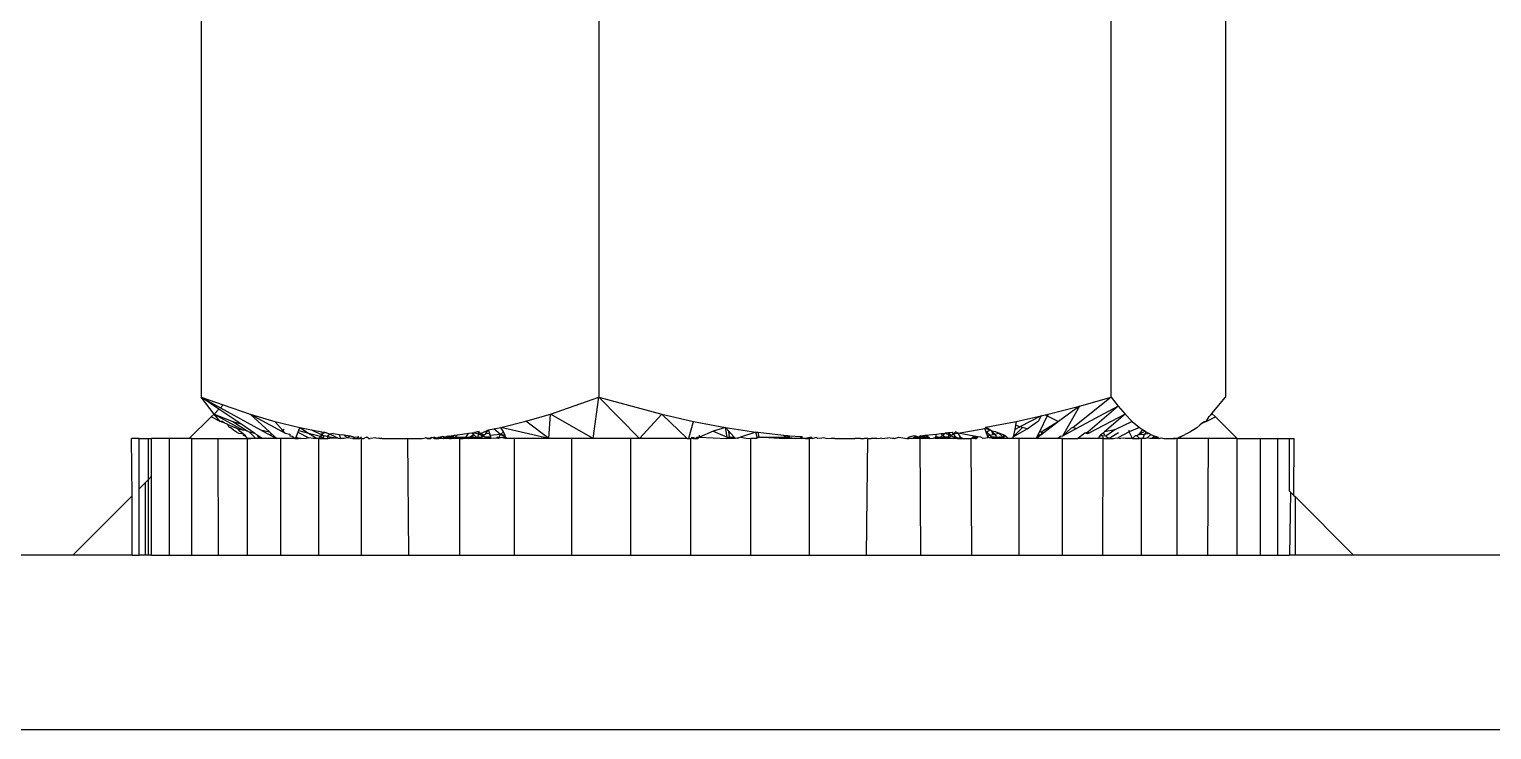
# Model space of a CAD drawing. Header units: millimetres. Extents: x 153 to 4750, y 92 to 3343.
# Drawn here: x 1296.13 to 1321.26, y 1073.62 to 1085.65 of the extents above; entities that cross this region are included whole.
import ezdxf

# ---------------------------------------------------------------- set-up
doc = ezdxf.new("R2010")
doc.units = ezdxf.units.MM

msp = doc.modelspace()

# ---------------------------------------------------------------- linework, layer by layer
for p, q in [((1299.083, 1085.901), (1299.083, 1079.33)), ((1305.918, 1085.901), (1305.918, 1079.33)), ((1314.717, 1079.33), (1314.717, 1085.901)), ((1316.68, 1085.901), (1316.68, 1079.33)), ((1299.308, 1079.034), (1299.083, 1079.33)), ((1299.083, 1079.33), (1299.462, 1079.197)), ((1299.389, 1079.123), (1299.083, 1079.33)), ((1299.083, 1079.33), (1299.414, 1079.148)), ((1299.308, 1079.034), (1299.389, 1079.123)), ((1299.766, 1078.868), (1299.389, 1079.123)), ((1299.414, 1079.148), (1299.462, 1079.197)), ((1299.414, 1079.148), (1300.102, 1078.77)), ((1299.462, 1079.197), (1299.925, 1079.034)), ((1305.084, 1079.036), (1305.918, 1079.33)), ((1305.821, 1078.616), (1305.918, 1079.33)), ((1305.918, 1079.33), (1307, 1079.034)), ((1306.617, 1078.616), (1305.918, 1079.33)), ((1313.633, 1079.034), (1314.176, 1079.174)), ((1314.176, 1079.174), (1313.814, 1078.912)), ((1314.176, 1079.174), (1313.881, 1078.659)), ((1314.717, 1079.33), (1314.065, 1078.808)), ((1314.838, 1079.174), (1314.123, 1078.789)), ((1314.176, 1079.174), (1314.717, 1079.33)), ((1314.838, 1079.174), (1314.317, 1078.726)), ((1314.717, 1079.33), (1314.838, 1079.174)), ((1314.838, 1079.174), (1314.958, 1079.034)), ((1316.449, 1079.048), (1316.68, 1079.33)), ((1298.881, 1078.616), (1299.255, 1078.989)), ((1299.255, 1078.989), (1299.308, 1079.034)), ((1299.413, 1078.911), (1299.255, 1078.989)), ((1299.308, 1079.034), (1299.631, 1078.911)), ((1299.413, 1078.911), (1299.308, 1079.034)), ((1299.308, 1079.034), (1299.807, 1078.761)), ((1299.477, 1078.885), (1299.413, 1078.911)), ((1299.446, 1078.911), (1299.413, 1078.911)), ((1299.477, 1078.885), (1299.446, 1078.911)), ((1299.542, 1078.858), (1299.477, 1078.885)), ((1299.631, 1078.911), (1299.766, 1078.868)), ((1299.631, 1078.911), (1299.874, 1078.749)), ((1300.008, 1078.704), (1299.766, 1078.868)), ((1299.925, 1079.034), (1300.351, 1078.911)), ((1299.925, 1079.034), (1300.257, 1078.731)), ((1299.925, 1079.034), (1300.463, 1078.743)), ((1300.351, 1078.911), (1300.778, 1078.807)), ((1300.351, 1078.911), (1300.527, 1078.708)), ((1304.235, 1078.81), (1304.661, 1078.914)), ((1304.661, 1078.914), (1305.084, 1079.036)), ((1305.057, 1078.616), (1304.661, 1078.914)), ((1305.057, 1078.616), (1305.084, 1079.036)), ((1305.821, 1078.616), (1305.084, 1079.036)), ((1306.617, 1078.616), (1307, 1079.034)), ((1307, 1079.034), (1307.545, 1078.912)), ((1307, 1079.034), (1307.435, 1078.616)), ((1307.463, 1078.624), (1307.545, 1078.912)), ((1307.545, 1078.912), (1308.093, 1078.808)), ((1312.567, 1078.813), (1313.088, 1078.911)), ((1313.088, 1078.911), (1313.075, 1078.845)), ((1313.088, 1078.911), (1313.516, 1079.008)), ((1313.516, 1079.008), (1313.15, 1078.821)), ((1313.276, 1078.786), (1313.471, 1078.921)), ((1313.516, 1079.008), (1313.471, 1078.921)), ((1313.62, 1079.007), (1313.486, 1078.733)), ((1313.516, 1079.008), (1313.587, 1079.023)), ((1313.814, 1078.912), (1313.518, 1078.725)), ((1313.814, 1078.912), (1313.563, 1078.716)), ((1313.587, 1079.023), (1313.633, 1079.034)), ((1313.587, 1079.023), (1313.62, 1079.007)), ((1313.633, 1079.034), (1313.62, 1079.007)), ((1313.62, 1079.007), (1313.814, 1078.912)), ((1314.958, 1079.034), (1314.347, 1078.718)), ((1314.958, 1079.034), (1314.606, 1078.734)), ((1315.08, 1078.912), (1314.783, 1078.768)), ((1314.958, 1079.034), (1315.08, 1078.912)), ((1315.08, 1078.912), (1315.202, 1078.808)), ((1316.285, 1078.885), (1316.239, 1078.846)), ((1316.285, 1078.885), (1316.349, 1078.911)), ((1316.285, 1078.885), (1316.317, 1078.911)), ((1316.317, 1078.911), (1316.349, 1078.911)), ((1316.349, 1078.911), (1316.402, 1078.997)), ((1316.349, 1078.911), (1316.508, 1078.989)), ((1316.449, 1079.048), (1316.402, 1078.997)), ((1316.402, 1078.997), (1316.428, 1079.024)), ((1316.449, 1079.048), (1316.428, 1079.024)), ((1316.449, 1079.048), (1316.508, 1078.989)), ((1316.508, 1078.989), (1316.881, 1078.616)), ((1299.568, 1078.808), (1299.542, 1078.858)), ((1299.542, 1078.858), (1299.664, 1078.808)), ((1299.596, 1078.802), (1299.568, 1078.808)), ((1299.638, 1078.761), (1299.596, 1078.802)), ((1299.691, 1078.726), (1299.638, 1078.761)), ((1299.72, 1078.778), (1299.664, 1078.808)), ((1299.729, 1078.707), (1299.691, 1078.726)), ((1299.807, 1078.761), (1299.72, 1078.778)), ((1299.754, 1078.738), (1299.72, 1078.778)), ((1299.805, 1078.698), (1299.729, 1078.707)), ((1299.805, 1078.698), (1299.754, 1078.738)), ((1299.815, 1078.665), (1299.805, 1078.698)), ((1299.846, 1078.666), (1299.805, 1078.698)), ((1299.874, 1078.749), (1299.807, 1078.761)), ((1299.846, 1078.666), (1299.815, 1078.665)), ((1299.882, 1078.616), (1299.846, 1078.666)), ((1299.874, 1078.749), (1299.916, 1078.726)), ((1300.008, 1078.704), (1299.916, 1078.726)), ((1300.024, 1078.616), (1299.916, 1078.726)), ((1300.008, 1078.704), (1300.044, 1078.679)), ((1300.044, 1078.679), (1300.073, 1078.616)), ((1300.044, 1078.679), (1300.138, 1078.616)), ((1300.102, 1078.77), (1300.257, 1078.731)), ((1300.102, 1078.77), (1300.281, 1078.671)), ((1300.257, 1078.731), (1300.281, 1078.709)), ((1300.281, 1078.709), (1300.281, 1078.671)), ((1300.281, 1078.709), (1300.383, 1078.616)), ((1300.281, 1078.671), (1300.383, 1078.616)), ((1300.511, 1078.775), (1300.463, 1078.743)), ((1300.463, 1078.743), (1300.527, 1078.708)), ((1300.527, 1078.708), (1300.608, 1078.693)), ((1300.608, 1078.693), (1300.609, 1078.665)), ((1300.609, 1078.665), (1300.646, 1078.66)), ((1300.646, 1078.66), (1300.699, 1078.616)), ((1300.714, 1078.653), (1300.699, 1078.616)), ((1300.746, 1078.729), (1300.714, 1078.653)), ((1300.714, 1078.653), (1300.754, 1078.616)), ((1300.758, 1078.757), (1300.746, 1078.729)), ((1300.746, 1078.729), (1300.934, 1078.628)), ((1300.778, 1078.807), (1300.758, 1078.757)), ((1300.758, 1078.757), (1300.927, 1078.712)), ((1300.778, 1078.807), (1300.98, 1078.768)), ((1300.778, 1078.807), (1300.927, 1078.712)), ((1300.799, 1078.616), (1300.849, 1078.624)), ((1300.849, 1078.624), (1300.886, 1078.616)), ((1300.934, 1078.628), (1300.886, 1078.616)), ((1300.927, 1078.712), (1301.137, 1078.657)), ((1300.927, 1078.712), (1301.079, 1078.616)), ((1301.009, 1078.616), (1300.934, 1078.628)), ((1300.98, 1078.768), (1301.157, 1078.734)), ((1300.98, 1078.768), (1301.158, 1078.683)), ((1301.137, 1078.657), (1301.107, 1078.616)), ((1301.158, 1078.683), (1301.137, 1078.657)), ((1301.192, 1078.665), (1301.137, 1078.657)), ((1301.137, 1078.657), (1301.179, 1078.616)), ((1301.157, 1078.734), (1301.207, 1078.725)), ((1301.157, 1078.734), (1301.158, 1078.683)), ((1301.207, 1078.725), (1301.158, 1078.683)), ((1301.158, 1078.683), (1301.192, 1078.665)), ((1301.192, 1078.665), (1301.179, 1078.616)), ((1301.25, 1078.655), (1301.192, 1078.665)), ((1301.207, 1078.725), (1301.301, 1078.691)), ((1301.301, 1078.691), (1301.25, 1078.655)), ((1301.25, 1078.655), (1301.438, 1078.622)), ((1301.25, 1078.655), (1301.263, 1078.616)), ((1301.438, 1078.622), (1301.296, 1078.616)), ((1301.355, 1078.704), (1301.301, 1078.691)), ((1301.301, 1078.691), (1301.438, 1078.622)), ((1301.355, 1078.704), (1301.456, 1078.69)), ((1301.438, 1078.622), (1301.476, 1078.616)), ((1301.456, 1078.69), (1301.476, 1078.616)), ((1301.456, 1078.69), (1301.537, 1078.679)), ((1301.537, 1078.679), (1301.593, 1078.628)), ((1301.537, 1078.679), (1301.647, 1078.664)), ((1301.593, 1078.628), (1301.541, 1078.616)), ((1301.647, 1078.664), (1301.593, 1078.628)), ((1301.693, 1078.616), (1301.593, 1078.628)), ((1301.647, 1078.664), (1301.717, 1078.642)), ((1301.693, 1078.616), (1301.717, 1078.642)), ((1301.717, 1078.642), (1301.763, 1078.648)), ((1301.763, 1078.648), (1301.795, 1078.651)), ((1301.763, 1078.648), (1301.804, 1078.616)), ((1301.804, 1078.616), (1301.839, 1078.647)), ((1301.93, 1078.64), (1301.881, 1078.616)), ((1301.961, 1078.616), (1301.93, 1078.64)), ((1302.083, 1078.628), (1301.99, 1078.616)), ((1302.083, 1078.628), (1302.135, 1078.626)), ((1302.135, 1078.626), (1302.161, 1078.616)), ((1302.191, 1078.616), (1302.135, 1078.626)), ((1302.882, 1078.616), (1302.935, 1078.628)), ((1302.97, 1078.616), (1302.935, 1078.628)), ((1303.003, 1078.616), (1302.935, 1078.628)), ((1303.048, 1078.638), (1303.003, 1078.616)), ((1303.048, 1078.638), (1303.031, 1078.616)), ((1303.048, 1078.638), (1303.083, 1078.641)), ((1303.093, 1078.616), (1303.048, 1078.638)), ((1303.093, 1078.616), (1303.083, 1078.641)), ((1303.13, 1078.627), (1303.083, 1078.641)), ((1303.195, 1078.641), (1303.13, 1078.627)), ((1303.169, 1078.616), (1303.13, 1078.627)), ((1303.169, 1078.616), (1303.162, 1078.648)), ((1303.195, 1078.641), (1303.169, 1078.616)), ((1303.226, 1078.653), (1303.195, 1078.641)), ((1303.195, 1078.641), (1303.246, 1078.616)), ((1303.285, 1078.641), (1303.226, 1078.653)), ((1303.246, 1078.616), (1303.252, 1078.641)), ((1303.246, 1078.616), (1303.285, 1078.641)), ((1303.272, 1078.619), (1303.246, 1078.616)), ((1303.252, 1078.641), (1303.285, 1078.641)), ((1303.285, 1078.641), (1303.272, 1078.619)), ((1303.285, 1078.641), (1303.312, 1078.661)), ((1303.303, 1078.616), (1303.285, 1078.641)), ((1303.285, 1078.641), (1303.354, 1078.616)), ((1303.312, 1078.661), (1303.376, 1078.666)), ((1303.312, 1078.661), (1303.341, 1078.663)), ((1303.312, 1078.661), (1303.354, 1078.616)), ((1303.363, 1078.641), (1303.312, 1078.661)), ((1303.388, 1078.616), (1303.341, 1078.663)), ((1303.341, 1078.663), (1303.363, 1078.641)), ((1303.392, 1078.641), (1303.363, 1078.641)), ((1303.363, 1078.641), (1303.421, 1078.637)), ((1303.376, 1078.666), (1303.436, 1078.675)), ((1303.376, 1078.666), (1303.388, 1078.616)), ((1303.421, 1078.637), (1303.376, 1078.666)), ((1303.392, 1078.641), (1303.388, 1078.616)), ((1303.421, 1078.637), (1303.388, 1078.616)), ((1303.392, 1078.641), (1303.436, 1078.675)), ((1303.421, 1078.637), (1303.392, 1078.641)), ((1303.392, 1078.641), (1303.437, 1078.616)), ((1303.421, 1078.637), (1303.451, 1078.641)), ((1303.437, 1078.616), (1303.421, 1078.637)), ((1303.436, 1078.675), (1303.491, 1078.683)), ((1303.451, 1078.641), (1303.491, 1078.683)), ((1303.504, 1078.616), (1303.451, 1078.641)), ((1303.451, 1078.641), (1303.631, 1078.641)), ((1303.491, 1078.683), (1303.682, 1078.709)), ((1303.631, 1078.641), (1303.586, 1078.616)), ((1303.631, 1078.641), (1303.682, 1078.709)), ((1303.631, 1078.641), (1303.693, 1078.641)), ((1303.668, 1078.616), (1303.693, 1078.641)), ((1303.682, 1078.709), (1303.735, 1078.717)), ((1303.693, 1078.641), (1303.766, 1078.687)), ((1303.745, 1078.616), (1303.693, 1078.641)), ((1303.693, 1078.641), (1303.745, 1078.641)), ((1303.735, 1078.717), (1303.783, 1078.724)), ((1303.766, 1078.687), (1303.735, 1078.717)), ((1303.745, 1078.641), (1303.766, 1078.687)), ((1303.745, 1078.641), (1303.745, 1078.616)), ((1303.745, 1078.641), (1303.814, 1078.641)), ((1303.766, 1078.687), (1303.783, 1078.724)), ((1303.814, 1078.641), (1303.766, 1078.687)), ((1303.858, 1078.737), (1303.783, 1078.724)), ((1303.783, 1078.724), (1303.851, 1078.692)), ((1303.84, 1078.616), (1303.814, 1078.641)), ((1303.814, 1078.641), (1303.844, 1078.641)), ((1303.892, 1078.702), (1303.833, 1078.732)), ((1303.84, 1078.616), (1303.844, 1078.641)), ((1303.844, 1078.641), (1303.851, 1078.692)), ((1303.844, 1078.641), (1303.901, 1078.641)), ((1303.851, 1078.692), (1303.858, 1078.737)), ((1303.851, 1078.692), (1303.892, 1078.702)), ((1303.923, 1078.66), (1303.851, 1078.692)), ((1303.901, 1078.641), (1303.875, 1078.616)), ((1303.892, 1078.702), (1304.021, 1078.768)), ((1303.923, 1078.66), (1303.892, 1078.702)), ((1303.942, 1078.677), (1303.892, 1078.702)), ((1303.923, 1078.66), (1303.901, 1078.641)), ((1303.924, 1078.616), (1303.901, 1078.641)), ((1303.923, 1078.66), (1303.942, 1078.677)), ((1303.964, 1078.641), (1303.923, 1078.66)), ((1303.942, 1078.677), (1303.973, 1078.704)), ((1304.015, 1078.641), (1303.964, 1078.641)), ((1303.973, 1078.704), (1304.021, 1078.768)), ((1304.042, 1078.697), (1303.973, 1078.704)), ((1304.059, 1078.641), (1304.015, 1078.641)), ((1304.02, 1078.616), (1304.015, 1078.641)), ((1304.066, 1078.616), (1304.015, 1078.641)), ((1304.021, 1078.768), (1304.113, 1078.786)), ((1304.042, 1078.697), (1304.021, 1078.768)), ((1304.059, 1078.641), (1304.042, 1078.697)), ((1304.05, 1078.672), (1304.042, 1078.697)), ((1304.229, 1078.686), (1304.05, 1078.672)), ((1304.066, 1078.616), (1304.059, 1078.641)), ((1304.145, 1078.627), (1304.066, 1078.616)), ((1304.113, 1078.786), (1304.235, 1078.81)), ((1304.229, 1078.686), (1304.113, 1078.786)), ((1304.181, 1078.641), (1304.145, 1078.627)), ((1304.186, 1078.616), (1304.145, 1078.627)), ((1304.181, 1078.641), (1304.186, 1078.616)), ((1304.181, 1078.641), (1304.207, 1078.641)), ((1304.181, 1078.641), (1304.238, 1078.635)), ((1304.238, 1078.635), (1304.186, 1078.616)), ((1304.207, 1078.641), (1304.229, 1078.686)), ((1304.229, 1078.686), (1304.276, 1078.731)), ((1304.306, 1078.641), (1304.229, 1078.686)), ((1304.309, 1078.669), (1304.229, 1078.686)), ((1305.057, 1078.616), (1304.235, 1078.81)), ((1304.276, 1078.731), (1304.235, 1078.81)), ((1304.238, 1078.635), (1304.306, 1078.641)), ((1304.31, 1078.616), (1304.238, 1078.635)), ((1304.309, 1078.669), (1304.276, 1078.731)), ((1304.306, 1078.641), (1304.309, 1078.669)), ((1304.31, 1078.616), (1304.306, 1078.641)), ((1304.337, 1078.616), (1304.306, 1078.641)), ((1307.435, 1078.616), (1307.463, 1078.624)), ((1307.463, 1078.624), (1307.497, 1078.616)), ((1307.522, 1078.641), (1307.497, 1078.616)), ((1307.522, 1078.641), (1307.586, 1078.617)), ((1307.543, 1078.616), (1307.586, 1078.617)), ((1307.586, 1078.617), (1307.643, 1078.641)), ((1307.586, 1078.617), (1307.603, 1078.641)), ((1307.586, 1078.617), (1307.62, 1078.616)), ((1307.603, 1078.641), (1307.62, 1078.616)), ((1307.603, 1078.641), (1307.643, 1078.641)), ((1307.643, 1078.641), (1307.62, 1078.616)), ((1307.881, 1078.746), (1307.643, 1078.641)), ((1307.643, 1078.641), (1307.645, 1078.677)), ((1307.643, 1078.641), (1308.116, 1078.616)), ((1308.093, 1078.808), (1307.881, 1078.746)), ((1307.881, 1078.746), (1308.12, 1078.641)), ((1308.093, 1078.808), (1308.615, 1078.73)), ((1308.093, 1078.808), (1308.151, 1078.742)), ((1308.12, 1078.641), (1308.093, 1078.808)), ((1308.16, 1078.641), (1308.116, 1078.616)), ((1308.12, 1078.641), (1308.116, 1078.616)), ((1308.12, 1078.641), (1308.16, 1078.641)), ((1308.16, 1078.641), (1308.151, 1078.742)), ((1308.151, 1078.742), (1308.24, 1078.641)), ((1308.16, 1078.641), (1308.24, 1078.641)), ((1308.24, 1078.641), (1308.263, 1078.616)), ((1308.32, 1078.632), (1308.263, 1078.616)), ((1308.295, 1078.625), (1308.32, 1078.632)), ((1308.351, 1078.641), (1308.32, 1078.632)), ((1308.615, 1078.73), (1308.351, 1078.641)), ((1308.351, 1078.641), (1308.445, 1078.625)), ((1308.445, 1078.625), (1308.526, 1078.616)), ((1308.634, 1078.641), (1308.615, 1078.73)), ((1308.615, 1078.73), (1308.652, 1078.725)), ((1308.671, 1078.641), (1308.624, 1078.616)), ((1308.634, 1078.641), (1308.624, 1078.616)), ((1308.634, 1078.641), (1308.671, 1078.641)), ((1308.671, 1078.641), (1308.652, 1078.725)), ((1308.652, 1078.725), (1309.089, 1078.677)), ((1308.671, 1078.641), (1308.705, 1078.639)), ((1308.705, 1078.639), (1308.742, 1078.641)), ((1308.742, 1078.641), (1309.107, 1078.616)), ((1308.742, 1078.641), (1309.138, 1078.641)), ((1309.089, 1078.677), (1309.138, 1078.641)), ((1309.089, 1078.677), (1309.158, 1078.67)), ((1309.169, 1078.641), (1309.107, 1078.616)), ((1309.138, 1078.641), (1309.126, 1078.673)), ((1309.138, 1078.641), (1309.145, 1078.616)), ((1309.138, 1078.641), (1309.169, 1078.641)), ((1309.198, 1078.665), (1309.145, 1078.616)), ((1309.169, 1078.641), (1309.158, 1078.67)), ((1309.158, 1078.67), (1309.198, 1078.665)), ((1309.169, 1078.641), (1309.198, 1078.665)), ((1309.169, 1078.641), (1309.295, 1078.616)), ((1309.198, 1078.665), (1309.381, 1078.653)), ((1309.381, 1078.653), (1309.381, 1078.616)), ((1309.381, 1078.653), (1309.411, 1078.651)), ((1309.381, 1078.653), (1309.422, 1078.619)), ((1309.411, 1078.651), (1309.381, 1078.616)), ((1309.422, 1078.619), (1309.381, 1078.616)), ((1309.469, 1078.616), (1309.422, 1078.619)), ((1309.563, 1078.641), (1309.469, 1078.616)), ((1309.537, 1078.616), (1309.563, 1078.641)), ((1309.563, 1078.641), (1309.594, 1078.616)), ((1309.653, 1078.635), (1309.594, 1078.616)), ((1309.673, 1078.616), (1309.653, 1078.635)), ((1309.746, 1078.622), (1309.673, 1078.616)), ((1309.782, 1078.628), (1309.746, 1078.622)), ((1309.821, 1078.616), (1309.782, 1078.628)), ((1309.821, 1078.616), (1309.911, 1078.625)), ((1309.973, 1078.616), (1309.911, 1078.625)), ((1309.911, 1078.625), (1309.94, 1078.624)), ((1309.94, 1078.624), (1309.973, 1078.616)), ((1310.342, 1078.62), (1310.315, 1078.616)), ((1310.41, 1078.618), (1310.342, 1078.62)), ((1310.41, 1078.618), (1310.477, 1078.616)), ((1310.536, 1078.62), (1310.477, 1078.616)), ((1310.515, 1076.616), (1310.536, 1078.62)), ((1310.536, 1078.62), (1310.597, 1078.616)), ((1310.694, 1078.616), (1310.747, 1078.625)), ((1310.78, 1078.616), (1310.747, 1078.625)), ((1310.78, 1078.616), (1310.881, 1078.628)), ((1310.962, 1078.616), (1310.881, 1078.628)), ((1310.997, 1078.616), (1311.071, 1078.641)), ((1311.071, 1078.641), (1311.209, 1078.617)), ((1311.209, 1078.617), (1311.244, 1078.641)), ((1311.209, 1078.617), (1311.244, 1078.616)), ((1311.31, 1078.657), (1311.244, 1078.641)), ((1311.244, 1078.616), (1311.244, 1078.641)), ((1311.294, 1078.616), (1311.343, 1078.641)), ((1311.365, 1078.661), (1311.31, 1078.657)), ((1311.343, 1078.641), (1311.407, 1078.641)), ((1311.407, 1078.641), (1311.365, 1078.661)), ((1311.407, 1078.641), (1311.437, 1078.665)), ((1311.438, 1078.616), (1311.407, 1078.641)), ((1311.437, 1078.665), (1311.52, 1078.674)), ((1311.437, 1078.665), (1311.438, 1078.616)), ((1311.473, 1078.641), (1311.437, 1078.665)), ((1311.438, 1078.616), (1311.473, 1078.641)), ((1311.473, 1078.641), (1311.52, 1078.674)), ((1311.581, 1078.641), (1311.473, 1078.641)), ((1311.52, 1078.674), (1311.72, 1078.696)), ((1311.581, 1078.641), (1311.52, 1078.674)), ((1311.581, 1078.641), (1311.599, 1078.616)), ((1311.599, 1078.616), (1311.667, 1078.626)), ((1311.667, 1078.626), (1311.704, 1078.641)), ((1311.697, 1078.616), (1311.667, 1078.626)), ((1311.697, 1078.616), (1311.704, 1078.641)), ((1311.704, 1078.641), (1311.72, 1078.696)), ((1311.748, 1078.641), (1311.704, 1078.641)), ((1311.72, 1078.696), (1311.79, 1078.704)), ((1311.725, 1078.616), (1311.748, 1078.641)), ((1311.748, 1078.641), (1311.786, 1078.641)), ((1311.786, 1078.641), (1311.821, 1078.677)), ((1311.786, 1078.641), (1311.861, 1078.641)), ((1311.79, 1078.704), (1311.867, 1078.712)), ((1311.821, 1078.677), (1311.79, 1078.704)), ((1311.821, 1078.677), (1311.867, 1078.712)), ((1311.861, 1078.641), (1311.821, 1078.677)), ((1311.861, 1078.641), (1311.839, 1078.616)), ((1311.923, 1078.641), (1311.861, 1078.641)), ((1311.867, 1078.712), (1311.926, 1078.719)), ((1311.9, 1078.716), (1311.867, 1078.712)), ((1311.867, 1078.712), (1311.925, 1078.685)), ((1311.971, 1078.663), (1311.922, 1078.616)), ((1311.923, 1078.641), (1311.922, 1078.616)), ((1311.925, 1078.685), (1311.923, 1078.641)), ((1311.948, 1078.641), (1311.923, 1078.641)), ((1311.926, 1078.719), (1311.925, 1078.685)), ((1311.925, 1078.685), (1311.971, 1078.663)), ((1311.926, 1078.719), (1311.989, 1078.726)), ((1311.926, 1078.719), (1311.953, 1078.722)), ((1311.971, 1078.663), (1311.926, 1078.719)), ((1311.971, 1078.663), (1311.948, 1078.641)), ((1312.009, 1078.699), (1311.971, 1078.663)), ((1311.971, 1078.663), (1312.018, 1078.641)), ((1312.009, 1078.699), (1311.989, 1078.726)), ((1312.045, 1078.734), (1312.009, 1078.699)), ((1312.009, 1078.699), (1312.066, 1078.712)), ((1312.051, 1078.641), (1312.009, 1078.699)), ((1312.018, 1078.616), (1312.018, 1078.641)), ((1312.018, 1078.641), (1312.07, 1078.616)), ((1312.051, 1078.641), (1312.018, 1078.641)), ((1312.091, 1078.708), (1312.045, 1078.734)), ((1312.07, 1078.616), (1312.051, 1078.641)), ((1312.097, 1078.62), (1312.051, 1078.641)), ((1312.066, 1078.712), (1312.091, 1078.708)), ((1312.07, 1078.616), (1312.131, 1078.641)), ((1312.091, 1078.708), (1312.546, 1078.792)), ((1312.131, 1078.641), (1312.091, 1078.708)), ((1312.365, 1078.659), (1312.091, 1078.708)), ((1312.131, 1078.616), (1312.097, 1078.62)), ((1312.131, 1078.641), (1312.131, 1078.616)), ((1312.131, 1078.641), (1312.176, 1078.616)), ((1312.311, 1078.616), (1312.365, 1078.659)), ((1312.365, 1078.659), (1312.381, 1078.616)), ((1312.433, 1078.647), (1312.365, 1078.659)), ((1312.381, 1078.616), (1312.396, 1078.654)), ((1312.381, 1078.616), (1312.433, 1078.647)), ((1312.381, 1078.616), (1312.406, 1078.621)), ((1312.406, 1078.621), (1312.433, 1078.647)), ((1312.48, 1078.639), (1312.433, 1078.647)), ((1312.517, 1078.616), (1312.48, 1078.639)), ((1312.564, 1078.624), (1312.517, 1078.616)), ((1312.567, 1078.813), (1312.546, 1078.792)), ((1312.636, 1078.77), (1312.546, 1078.792)), ((1312.57, 1078.73), (1312.546, 1078.792)), ((1312.607, 1078.631), (1312.564, 1078.624)), ((1312.636, 1078.77), (1312.567, 1078.813)), ((1312.57, 1078.73), (1312.636, 1078.77)), ((1312.631, 1078.675), (1312.57, 1078.73)), ((1312.594, 1078.666), (1312.57, 1078.73)), ((1312.594, 1078.666), (1312.631, 1078.675)), ((1312.607, 1078.631), (1312.594, 1078.666)), ((1312.633, 1078.627), (1312.594, 1078.666)), ((1312.669, 1078.641), (1312.607, 1078.631)), ((1312.631, 1078.675), (1312.693, 1078.689)), ((1312.669, 1078.641), (1312.631, 1078.675)), ((1312.669, 1078.641), (1312.633, 1078.627)), ((1312.669, 1078.747), (1312.636, 1078.77)), ((1312.721, 1078.696), (1312.669, 1078.747)), ((1312.693, 1078.689), (1312.669, 1078.747)), ((1312.733, 1078.732), (1312.669, 1078.747)), ((1312.669, 1078.641), (1312.67, 1078.616)), ((1312.703, 1078.616), (1312.669, 1078.641)), ((1312.713, 1078.641), (1312.669, 1078.641)), ((1312.693, 1078.689), (1312.721, 1078.696)), ((1312.713, 1078.641), (1312.703, 1078.616)), ((1312.761, 1078.641), (1312.703, 1078.616)), ((1312.713, 1078.641), (1312.761, 1078.641)), ((1312.721, 1078.696), (1312.787, 1078.711)), ((1312.761, 1078.641), (1312.721, 1078.696)), ((1312.787, 1078.711), (1312.733, 1078.732)), ((1312.787, 1078.711), (1312.761, 1078.721)), ((1312.761, 1078.641), (1312.775, 1078.616)), ((1312.761, 1078.641), (1312.792, 1078.641)), ((1312.761, 1078.641), (1312.818, 1078.641)), ((1312.792, 1078.641), (1312.775, 1078.616)), ((1312.863, 1078.641), (1312.787, 1078.711)), ((1312.866, 1078.68), (1312.787, 1078.711)), ((1312.792, 1078.641), (1312.863, 1078.641)), ((1312.792, 1078.641), (1312.808, 1078.616)), ((1312.818, 1078.641), (1312.792, 1078.641)), ((1312.818, 1078.641), (1312.808, 1078.616)), ((1312.863, 1078.641), (1312.808, 1078.616)), ((1312.818, 1078.641), (1312.863, 1078.641)), ((1312.9, 1078.667), (1312.853, 1078.616)), ((1312.863, 1078.641), (1312.853, 1078.616)), ((1312.866, 1078.68), (1312.863, 1078.641)), ((1312.863, 1078.641), (1312.881, 1078.616)), ((1312.9, 1078.667), (1312.866, 1078.68)), ((1312.946, 1078.616), (1312.9, 1078.667)), ((1313.031, 1078.616), (1313.037, 1078.645)), ((1313.037, 1078.645), (1313.193, 1078.807)), ((1313.037, 1078.645), (1313.276, 1078.786)), ((1313.062, 1078.776), (1313.037, 1078.645)), ((1313.075, 1078.845), (1313.062, 1078.776)), ((1313.062, 1078.776), (1313.15, 1078.821)), ((1313.15, 1078.821), (1313.075, 1078.845)), ((1313.193, 1078.807), (1313.15, 1078.821)), ((1313.276, 1078.786), (1313.193, 1078.807)), ((1313.533, 1078.694), (1313.428, 1078.616)), ((1313.455, 1078.67), (1313.428, 1078.616)), ((1313.486, 1078.733), (1313.455, 1078.67)), ((1313.533, 1078.694), (1313.455, 1078.67)), ((1313.518, 1078.725), (1313.486, 1078.733)), ((1313.563, 1078.716), (1313.518, 1078.725)), ((1313.533, 1078.694), (1313.518, 1078.725)), ((1313.563, 1078.716), (1313.533, 1078.694)), ((1313.85, 1078.654), (1313.801, 1078.616)), ((1313.881, 1078.659), (1313.85, 1078.654)), ((1314.03, 1078.794), (1313.881, 1078.659)), ((1314.123, 1078.789), (1313.881, 1078.659)), ((1314.065, 1078.808), (1314.03, 1078.794)), ((1314.065, 1078.808), (1314.123, 1078.789)), ((1314.264, 1078.71), (1314.148, 1078.616)), ((1314.317, 1078.726), (1314.264, 1078.71)), ((1314.309, 1078.699), (1314.264, 1078.71)), ((1314.317, 1078.726), (1314.309, 1078.699)), ((1314.347, 1078.718), (1314.309, 1078.699)), ((1314.317, 1078.726), (1314.347, 1078.718)), ((1314.513, 1078.655), (1314.5, 1078.616)), ((1314.534, 1078.674), (1314.513, 1078.655)), ((1314.569, 1078.665), (1314.513, 1078.655)), ((1314.581, 1078.713), (1314.534, 1078.674)), ((1314.534, 1078.674), (1314.569, 1078.665)), ((1314.569, 1078.665), (1314.583, 1078.616)), ((1314.625, 1078.657), (1314.569, 1078.665)), ((1314.606, 1078.734), (1314.581, 1078.713)), ((1314.581, 1078.713), (1314.61, 1078.685)), ((1314.783, 1078.768), (1314.606, 1078.734)), ((1314.783, 1078.768), (1314.625, 1078.657)), ((1314.625, 1078.657), (1314.683, 1078.616)), ((1314.842, 1078.714), (1314.683, 1078.616)), ((1314.753, 1078.616), (1314.779, 1078.626)), ((1314.779, 1078.626), (1314.83, 1078.628)), ((1315.027, 1078.733), (1314.83, 1078.628)), ((1314.83, 1078.628), (1314.877, 1078.616)), ((1314.922, 1078.624), (1314.877, 1078.616)), ((1314.963, 1078.616), (1314.922, 1078.624)), ((1315.014, 1078.759), (1315.027, 1078.733)), ((1315.202, 1078.808), (1315.027, 1078.733)), ((1315.082, 1078.616), (1315.027, 1078.733)), ((1315.133, 1078.663), (1315.082, 1078.616)), ((1315.16, 1078.666), (1315.133, 1078.663)), ((1315.19, 1078.679), (1315.16, 1078.666)), ((1315.16, 1078.666), (1315.207, 1078.616)), ((1315.254, 1078.774), (1315.19, 1078.679)), ((1315.3, 1078.743), (1315.19, 1078.679)), ((1315.286, 1078.689), (1315.19, 1078.679)), ((1315.202, 1078.808), (1315.254, 1078.774)), ((1315.254, 1078.774), (1315.3, 1078.743)), ((1315.286, 1078.689), (1315.264, 1078.616)), ((1315.264, 1078.616), (1315.339, 1078.628)), ((1315.325, 1078.726), (1315.286, 1078.689)), ((1315.369, 1078.704), (1315.286, 1078.689)), ((1315.3, 1078.743), (1315.325, 1078.726)), ((1315.339, 1078.628), (1315.31, 1078.616)), ((1315.325, 1078.726), (1315.369, 1078.704)), ((1315.397, 1078.69), (1315.339, 1078.628)), ((1315.38, 1078.616), (1315.339, 1078.628)), ((1315.369, 1078.704), (1315.397, 1078.69)), ((1315.397, 1078.69), (1315.449, 1078.665)), ((1315.449, 1078.665), (1315.42, 1078.616)), ((1315.42, 1078.616), (1315.436, 1078.642)), ((1315.436, 1078.642), (1315.496, 1078.651)), ((1315.449, 1078.665), (1315.496, 1078.651)), ((1315.496, 1078.651), (1315.481, 1078.616)), ((1315.527, 1078.642), (1315.481, 1078.616)), ((1315.496, 1078.651), (1315.542, 1078.616)), ((1315.542, 1078.616), (1315.576, 1078.628)), ((1315.576, 1078.628), (1315.621, 1078.616)), ((1315.852, 1078.616), (1315.896, 1078.65)), ((1315.932, 1078.661), (1315.88, 1078.616)), ((1315.896, 1078.65), (1315.932, 1078.661)), ((1315.932, 1078.661), (1315.988, 1078.685)), ((1316.071, 1078.726), (1315.988, 1078.685)), ((1316.188, 1078.804), (1316.071, 1078.726)), ((1316.188, 1078.804), (1316.239, 1078.846)), ((1298.019, 1078.616), (1297.889, 1078.616)), ((1297.902, 1077.636), (1297.889, 1078.616)), ((1298.019, 1078.616), (1298.181, 1078.616)), ((1298.019, 1077.754), (1298.019, 1078.616)), ((1298.181, 1078.616), (1298.234, 1078.616)), ((1298.181, 1077.915), (1298.181, 1078.616)), ((1298.539, 1078.616), (1298.234, 1078.616)), ((1298.234, 1077.969), (1298.234, 1078.616)), ((1298.539, 1076.616), (1298.539, 1078.616)), ((1298.881, 1078.616), (1298.539, 1078.616)), ((1298.923, 1078.616), (1298.881, 1078.616)), ((1298.923, 1076.616), (1298.923, 1078.616)), ((1298.923, 1078.616), (1299.374, 1078.616)), ((1299.381, 1076.616), (1299.374, 1078.616)), ((1299.374, 1078.616), (1299.882, 1078.616)), ((1299.881, 1076.616), (1299.882, 1078.616)), ((1299.91, 1078.616), (1299.882, 1078.616)), ((1299.882, 1078.616), (1299.938, 1078.616)), ((1299.938, 1078.616), (1299.91, 1078.616)), ((1299.982, 1078.616), (1299.91, 1078.616)), ((1299.982, 1078.616), (1299.938, 1078.616)), ((1300.024, 1078.616), (1299.982, 1078.616)), ((1300.073, 1078.616), (1300.024, 1078.616)), ((1300.138, 1078.616), (1300.073, 1078.616)), ((1300.383, 1078.616), (1300.138, 1078.616)), ((1300.453, 1078.616), (1300.383, 1078.616)), ((1300.453, 1076.616), (1300.453, 1078.616)), ((1300.699, 1078.616), (1300.453, 1078.616)), ((1300.699, 1078.616), (1300.754, 1078.616)), ((1300.799, 1078.616), (1300.754, 1078.616)), ((1301.079, 1078.616), (1301.009, 1078.616)), ((1301.107, 1078.616), (1301.079, 1078.616)), ((1301.107, 1076.616), (1301.107, 1078.616)), ((1301.107, 1078.616), (1301.179, 1078.616)), ((1301.179, 1078.616), (1301.263, 1078.616)), ((1301.296, 1078.616), (1301.263, 1078.616)), ((1301.541, 1078.616), (1301.476, 1078.616)), ((1301.693, 1078.616), (1301.804, 1078.616)), ((1301.841, 1078.616), (1301.804, 1078.616)), ((1301.841, 1076.616), (1301.841, 1078.616)), ((1301.841, 1078.616), (1301.881, 1078.616)), ((1301.961, 1078.616), (1301.99, 1078.616)), ((1302.191, 1078.616), (1302.161, 1078.616)), ((1302.191, 1078.616), (1302.634, 1078.616)), ((1302.651, 1076.616), (1302.634, 1078.616)), ((1302.634, 1078.616), (1302.882, 1078.616)), ((1302.97, 1078.616), (1303.031, 1078.616)), ((1302.97, 1078.616), (1303.003, 1078.616)), ((1303.093, 1078.616), (1303.169, 1078.616)), ((1303.246, 1078.616), (1303.169, 1078.616)), ((1303.303, 1078.616), (1303.246, 1078.616)), ((1303.354, 1078.616), (1303.303, 1078.616)), ((1303.354, 1078.616), (1303.388, 1078.616)), ((1303.437, 1078.616), (1303.388, 1078.616)), ((1303.504, 1078.616), (1303.437, 1078.616)), ((1303.531, 1078.616), (1303.504, 1078.616)), ((1303.531, 1076.616), (1303.531, 1078.616)), ((1303.531, 1078.616), (1303.586, 1078.616)), ((1303.668, 1078.616), (1303.586, 1078.616)), ((1303.745, 1078.616), (1303.668, 1078.616)), ((1303.84, 1078.616), (1303.745, 1078.616)), ((1303.875, 1078.616), (1303.84, 1078.616)), ((1303.924, 1078.616), (1303.875, 1078.616)), ((1304.02, 1078.616), (1303.924, 1078.616)), ((1304.066, 1078.616), (1304.02, 1078.616)), ((1304.337, 1078.616), (1304.31, 1078.616)), ((1304.469, 1078.616), (1304.337, 1078.616)), ((1304.469, 1076.616), (1304.469, 1078.616)), ((1305.057, 1078.616), (1304.469, 1078.616)), ((1305.452, 1078.616), (1305.057, 1078.616)), ((1305.452, 1076.616), (1305.452, 1078.616)), ((1305.821, 1078.616), (1305.452, 1078.616)), ((1306.467, 1078.616), (1305.821, 1078.616)), ((1306.467, 1076.616), (1306.467, 1078.616)), ((1306.617, 1078.616), (1306.467, 1078.616)), ((1307.435, 1078.616), (1306.617, 1078.616)), ((1307.435, 1078.616), (1307.497, 1078.616)), ((1307.497, 1076.616), (1307.497, 1078.616)), ((1307.543, 1078.616), (1307.497, 1078.616)), ((1308.263, 1078.616), (1308.116, 1078.616)), ((1308.526, 1076.616), (1308.526, 1078.616)), ((1308.624, 1078.616), (1308.526, 1078.616)), ((1309.145, 1078.616), (1309.107, 1078.616)), ((1309.295, 1078.616), (1309.145, 1078.616)), ((1309.381, 1078.616), (1309.295, 1078.616)), ((1309.469, 1078.616), (1309.537, 1078.616)), ((1309.537, 1076.616), (1309.537, 1078.616)), ((1309.594, 1078.616), (1309.537, 1078.616)), ((1309.973, 1078.616), (1310.315, 1078.616)), ((1310.694, 1078.616), (1310.597, 1078.616)), ((1310.997, 1078.616), (1310.962, 1078.616)), ((1311.294, 1078.616), (1311.244, 1078.616)), ((1311.438, 1078.616), (1311.294, 1078.616)), ((1311.448, 1076.616), (1311.438, 1078.616)), ((1311.599, 1078.616), (1311.438, 1078.616)), ((1311.725, 1078.616), (1311.697, 1078.616)), ((1311.839, 1078.616), (1311.725, 1078.616)), ((1311.922, 1078.616), (1311.839, 1078.616)), ((1312.018, 1078.616), (1311.922, 1078.616)), ((1312.07, 1078.616), (1312.018, 1078.616)), ((1312.07, 1078.616), (1312.131, 1078.616)), ((1312.131, 1078.616), (1312.176, 1078.616)), ((1312.176, 1078.616), (1312.311, 1078.616)), ((1312.325, 1076.616), (1312.311, 1078.616)), ((1312.381, 1078.616), (1312.311, 1078.616)), ((1312.703, 1078.616), (1312.67, 1078.616)), ((1312.775, 1078.616), (1312.703, 1078.616)), ((1312.808, 1078.616), (1312.775, 1078.616)), ((1312.881, 1078.616), (1312.808, 1078.616)), ((1312.853, 1078.616), (1312.808, 1078.616)), ((1312.881, 1078.616), (1312.853, 1078.616)), ((1312.946, 1078.616), (1312.881, 1078.616)), ((1313.031, 1078.616), (1312.946, 1078.616)), ((1313.138, 1078.616), (1313.031, 1078.616)), ((1313.138, 1076.616), (1313.138, 1078.616)), ((1313.428, 1078.616), (1313.138, 1078.616)), ((1313.801, 1078.616), (1313.428, 1078.616)), ((1313.881, 1078.616), (1313.801, 1078.616)), ((1313.881, 1076.616), (1313.881, 1078.616)), ((1313.881, 1078.616), (1314.148, 1078.616)), ((1314.5, 1078.616), (1314.148, 1078.616)), ((1314.583, 1078.616), (1314.5, 1078.616)), ((1314.576, 1076.616), (1314.583, 1078.616)), ((1314.583, 1078.616), (1314.683, 1078.616)), ((1314.683, 1078.616), (1314.753, 1078.616)), ((1315.082, 1078.616), (1314.963, 1078.616)), ((1315.082, 1078.616), (1315.207, 1078.616)), ((1315.264, 1078.616), (1315.207, 1078.616)), ((1315.237, 1078.616), (1315.207, 1078.616)), ((1315.237, 1076.616), (1315.237, 1078.616)), ((1315.264, 1078.616), (1315.237, 1078.616)), ((1315.31, 1078.616), (1315.264, 1078.616)), ((1315.42, 1078.616), (1315.38, 1078.616)), ((1315.481, 1078.616), (1315.42, 1078.616)), ((1315.542, 1078.616), (1315.481, 1078.616)), ((1315.621, 1078.616), (1315.781, 1078.616)), ((1315.781, 1078.616), (1315.824, 1078.616)), ((1315.852, 1078.616), (1315.781, 1078.616)), ((1315.852, 1078.616), (1315.824, 1078.616)), ((1315.88, 1078.616), (1315.824, 1078.616)), ((1315.851, 1076.616), (1315.852, 1078.616)), ((1315.88, 1078.616), (1315.852, 1078.616)), ((1316.388, 1078.616), (1315.88, 1078.616)), ((1316.381, 1076.616), (1316.388, 1078.616)), ((1316.881, 1078.616), (1316.388, 1078.616)), ((1316.885, 1076.616), (1316.881, 1078.616)), ((1316.881, 1078.616), (1317.281, 1078.616)), ((1317.281, 1076.616), (1317.281, 1078.616)), ((1317.281, 1078.616), (1317.582, 1078.616)), ((1317.582, 1076.616), (1317.582, 1078.616)), ((1317.582, 1078.616), (1317.781, 1078.616)), ((1317.781, 1078.616), (1317.86, 1078.616)), ((1317.781, 1077.716), (1317.781, 1078.616)), ((1317.857, 1077.64), (1317.86, 1078.616)), ((1298.019, 1077.754), (1298.131, 1077.865)), ((1298.131, 1077.865), (1298.181, 1077.915)), ((1298.131, 1076.616), (1298.131, 1077.865)), ((1298.181, 1077.915), (1298.234, 1077.969)), ((1298.181, 1076.616), (1298.181, 1077.915)), ((1298.234, 1076.616), (1298.234, 1077.969)), ((1296.881, 1076.616), (1297.902, 1077.636)), ((1297.902, 1076.616), (1297.902, 1077.636)), ((1298.019, 1076.616), (1298.019, 1077.754)), ((1317.781, 1077.716), (1317.799, 1077.698)), ((1317.799, 1077.698), (1317.781, 1076.616)), ((1317.799, 1077.698), (1317.857, 1077.64)), ((1317.857, 1077.64), (1317.877, 1077.62)), ((1317.877, 1077.62), (1317.877, 1076.616)), ((1317.877, 1077.62), (1318.881, 1076.616)), ((1296.881, 1076.616), (1293.922, 1076.616)), ((1297.902, 1076.616), (1296.881, 1076.616)), ((1297.902, 1076.616), (1298.019, 1076.616)), ((1298.131, 1076.616), (1298.019, 1076.616)), ((1298.181, 1076.616), (1298.131, 1076.616)), ((1298.234, 1076.616), (1298.181, 1076.616)), ((1298.234, 1076.616), (1298.539, 1076.616)), ((1298.539, 1076.616), (1298.923, 1076.616)), ((1298.923, 1076.616), (1299.381, 1076.616)), ((1299.381, 1076.616), (1299.881, 1076.616)), ((1299.881, 1076.616), (1300.453, 1076.616)), ((1300.453, 1076.616), (1301.107, 1076.616)), ((1301.107, 1076.616), (1301.841, 1076.616)), ((1301.841, 1076.616), (1302.651, 1076.616)), ((1302.651, 1076.616), (1303.531, 1076.616)), ((1303.531, 1076.616), (1304.469, 1076.616)), ((1304.469, 1076.616), (1305.452, 1076.616)), ((1305.452, 1076.616), (1306.467, 1076.616)), ((1306.467, 1076.616), (1307.497, 1076.616)), ((1307.497, 1076.616), (1308.526, 1076.616)), ((1308.526, 1076.616), (1309.537, 1076.616)), ((1309.537, 1076.616), (1310.515, 1076.616)), ((1310.515, 1076.616), (1311.448, 1076.616)), ((1311.448, 1076.616), (1312.325, 1076.616)), ((1312.325, 1076.616), (1313.138, 1076.616)), ((1313.138, 1076.616), (1313.881, 1076.616)), ((1313.881, 1076.616), (1314.576, 1076.616)), ((1314.576, 1076.616), (1315.237, 1076.616)), ((1315.237, 1076.616), (1315.851, 1076.616)), ((1315.851, 1076.616), (1316.381, 1076.616)), ((1316.381, 1076.616), (1316.885, 1076.616)), ((1316.885, 1076.616), (1317.281, 1076.616)), ((1317.281, 1076.616), (1317.582, 1076.616)), ((1317.582, 1076.616), (1317.781, 1076.616)), ((1317.877, 1076.616), (1317.781, 1076.616)), ((1318.881, 1076.616), (1317.877, 1076.616)), ((1321.84, 1076.616), (1318.881, 1076.616)), ((1299.381, 1073.616), (1293.922, 1073.616)), ((1316.381, 1073.616), (1299.381, 1073.616)), ((1321.84, 1073.616), (1316.381, 1073.616))]:
    msp.add_line(p, q)

doc.saveas('drawing.dxf')
